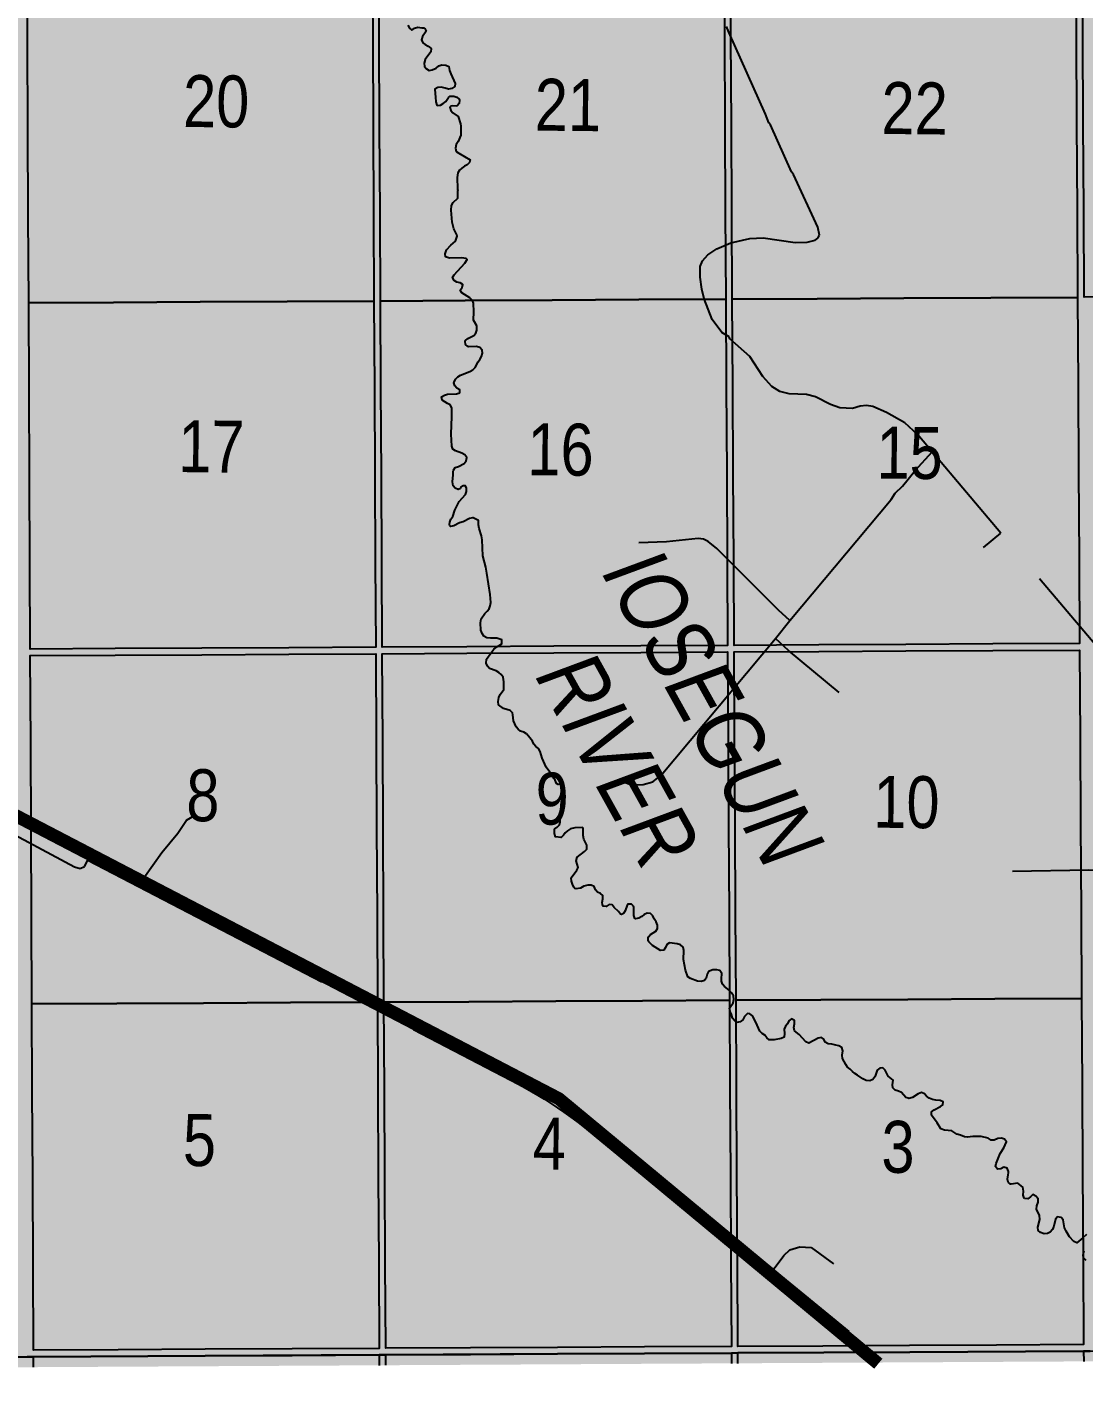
# Model space of a CAD drawing. Extents: x 513823 to 521440, y 6029490 to 6033352.
# Drawn here: x 518957.8 to 519120.2, y 6029875.7 to 6030083.8 of the extents above; entities that cross this region are included whole.
import ezdxf

# ---------------------------------------------------------------- set-up
doc = ezdxf.new("R2010")
doc.units = 0
doc.header["$LTSCALE"] = 5
doc.linetypes.add('DASHED2', pattern=[9.524999999999999, 6.35, -3.175])
for name, color, linetype in [('RoadSeg', 57, 'DASHED2'), ('ROUTE-MAP-HWY', 2, 'Continuous'), ('T-WATER', 160, 'Continuous'), ('Townships', 57, 'Continuous')]:
    doc.layers.add(name, color=color, linetype=linetype)
doc.layers.add('ROUTE-MAP-BACKGROUND-H', color=7, linetype='Continuous', true_color=0xf0ebff)
doc.layers.add('Sections', color=7, linetype='Continuous', true_color=0x13f661)
doc.styles.add('120', font='ARIALN.TTF', dxfattribs={"height": 13})
doc.styles.add('TXT', font='ARIALN.TTF', dxfattribs={"height": 0.2})

msp = doc.modelspace()

# ---------------------------------------------------------------- hatches: boundary and pattern name
at = {"layer": 'ROUTE-MAP-BACKGROUND-H'}
h = msp.add_hatch(color=256, dxfattribs=at)
h.dxf.hatch_style = 1
h.paths.add_polyline_path([(519556.6330397394, 6029881.078041893), (518576.6079950556, 6029875.664148545), (518575.9234888887, 6030199.84825175), (518525.9100290122, 6030199.804356021), (518524.7287515371, 6030852.267409943), (519506.7036399684, 6030857.030453209), (519512.0617287321, 6030209.866765473), (519553.8261190585, 6030210.195711236)])

# ---------------------------------------------------------------- linework, layer by layer
at = {"layer": 'RoadSeg'}
for p, q in [((519107.4511970315, 6030006.015764757), (519096.9288702139, 6030018.502764508)), ((519104.7873286284, 6030003.784892606), (519107.4511970315, 6030006.015764757)), ((519133.9238724326, 6029974.714739117), (519107.4511970315, 6030006.015764757)), ((519072.8205353906, 6029989.799377425), (519075.0516085196, 6029992.563127799)), ((518928.1732555467, 6029977.742768274), (518967.889018265, 6029957.065665828)), ((518967.149389117, 6029955.718007704), (518967.889018265, 6029957.065665828)), ((518967.889018265, 6029957.065665828), (518972.8149485271, 6029954.501763102)), ((518972.8149485271, 6029954.501763102), (518975.7306141194, 6029952.984873414)), ((518975.7306141194, 6029952.984873414), (518988.0346948524, 6029946.581918929)), ((519072.469424733, 6029892.802267089), (519072.7871045064, 6029893.165953724)), ((519072.469424733, 6029892.802267089), (519084.0856679769, 6029883.267313267))]:
    msp.add_line(p, q, dxfattribs=at)
for points in [[(519096.9288702139, 6030018.502764508), (519094.7310583674, 6030021.133568298), (519092.6999366042, 6030022.931656978), (519089.9027442245, 6030024.529957011), (519087.8050413617, 6030025.462223485), (519086.8060768755, 6030025.62870675), (519085.8403652177, 6030025.528976721), (519084.6748863289, 6030025.162509877), (519082.7102459409, 6030025.262279521), (519081.2785024042, 6030025.761773762), (519078.9808199774, 6030026.960592756), (519077.6155551029, 6030027.293747603), (519074.9183688388, 6030027.39375515), (519073.5198771709, 6030027.793090573), (519072.254399815, 6030028.52587182), (519070.8890853499, 6030030.090677928), (519068.891225115, 6030033.154196448), (519065.8277365012, 6030035.851577196), (519065.6946131308, 6030036.150988587), (519064.5957450873, 6030036.817282305), (519063.0971946762, 6030038.814954748), (519061.8651558022, 6030042.011922294), (519061.4989656049, 6030043.476859508), (519061.2658810362, 6030045.341543956), (519061.2657561746, 6030047.006637678), (519061.6321509096, 6030047.838893848), (519062.4313111392, 6030048.771251105), (519063.796578923, 6030049.703641392), (519065.9941970255, 6030050.602663237), (519068.8911351687, 6030051.302024303), (519070.9225035892, 6030051.402143112), (519075.8507652471, 6030050.669330855), (519077.6821828427, 6030050.702885251), (519078.9140744972, 6030051.035570988), (519079.3470479702, 6030051.33542821), (519079.580107506, 6030051.801681614), (519079.3469796713, 6030053.033500126), (519075.5843895772, 6030061.125328879), (519075.2846444296, 6030061.558335303), (519072.0546099754, 6030068.750532988), (519071.8216085883, 6030069.083863636), (519071.3219920218, 6030070.415792551), (519065.6612456742, 6030083.002471738), (519065.3283488409, 6030083.868454666)], [(519075.0516085196, 6029992.563127799), (519090.6020086217, 6030011.143730504), (519091.2346471134, 6030012.142761284), (519092.3336343694, 6030013.208445803), (519094.2981861719, 6030015.639046046), (519096.9288702139, 6030018.502764508)], [(519075.0516085196, 6029992.563127799), (519073.2867239411, 6029994.161341152), (519063.8297797444, 6030003.651431497), (519062.4979113186, 6030004.717035521), (519061.7652009454, 6030005.049967781), (519060.9660332683, 6030005.183216774), (519056.1045039672, 6030004.683797724), (519051.8089693463, 6030004.483891535)], [(518879.902380202, 6030001.136047929), (518927.4967726413, 6029976.350377954), (518967.149389117, 6029955.718007704)], [(519048.8120383706, 6029968.054963971), (519050.3771461926, 6029967.422470949), (519051.2429486659, 6029967.289141406), (519052.475008619, 6029967.355949177), (519053.973283524, 6029967.755395385), (519055.2388177175, 6029968.78758817), (519072.8205353906, 6029989.799377425)], [(519082.6102468153, 6029981.507658363), (519074.818490414, 6029987.967871616), (519072.8205353906, 6029989.799377425)], [(518939.9583866904, 6029877.662597135), (518939.9915618959, 6029877.782075063), (518939.8584309159, 6029878.448027657), (518938.6263114831, 6029880.312861873), (518918.214086393, 6029909.149636264), (518917.1152009164, 6029910.914441128), (518916.7822172199, 6029912.113085353), (518916.7822466413, 6029913.911171567), (518917.4481349938, 6029917.241231011), (518919.7457740486, 6029923.168232122), (518921.3774830729, 6029926.664787672), (518947.3505936041, 6029961.828100311), (518947.8833670711, 6029962.427774474), (518948.4827762197, 6029962.793959525), (518949.5482473673, 6029962.86029299), (518950.2142219003, 6029962.627299031), (518965.0988623594, 6029954.702175919), (518965.9312897513, 6029954.435935028)], [(518975.7306141194, 6029952.984873414), (518978.4849522861, 6029956.900093305), (518980.9491335536, 6029959.896971278), (518982.3142526735, 6029961.861605904), (518983.7794282544, 6029962.760395322)], [(518965.9312897513, 6029954.435935028), (518966.6305669237, 6029954.735592318), (518967.149389117, 6029955.718007704)], [(518967.149389117, 6029955.718007704), (518974.9242103278, 6029951.669838808), (519033.3264354098, 6029921.270824938), (519034.3398869559, 6029920.719098754), (519035.3332792536, 6029920.153938626), (519036.2998667703, 6029919.581979006), (519037.3112919201, 6029918.965051897), (519038.2629021432, 6029918.361163968), (519039.3276352375, 6029917.653747301), (519040.2751956083, 6029916.998349854), (519041.3680541402, 6029916.214395413), (519042.50237466, 6029915.369527365), (519043.7818051128, 6029914.350162661), (519045.2798320977, 6029913.140751923), (519071.441320854, 6029891.613736678), (519087.4268683978, 6029878.486034509)], [(519153.1371548024, 6029944.61263353), (519152.4047340431, 6029944.812491063), (519149.9738687721, 6029946.011323418), (519148.1756748496, 6029947.043448204), (519146.2443856634, 6029948.408652919), (519145.511897976, 6029949.740837012), (519143.2142010069, 6029955.468245447), (519142.6481735139, 6029956.100765274), (519142.0154451222, 6029956.067455385), (519137.3869974319, 6029953.203665201), (519135.888512541, 6029952.438070808), (519127.7301759914, 6029950.972630392), (519126.9310145311, 6029951.006238476), (519126.464965594, 6029951.272577776), (519124.4337418215, 6029953.73643422), (519124.0008771241, 6029954.069662157), (519121.0038587027, 6029954.169386645), (519109.2826037051, 6029953.969758074)], [(518988.0346948524, 6029946.581918929), (519036.5078875903, 6029921.372244787), (519037.2959306984, 6029920.954995615), (519038.1142478486, 6029920.503447654), (519038.9368787198, 6029920.013763344), (519039.7293033779, 6029919.504661997), (519040.4741294169, 6029918.990133405), (519041.1884944162, 6029918.463595652), (519042.0284553767, 6029917.80765675), (519042.7851065015, 6029917.18612204), (519072.469424733, 6029892.802267089)], [(519072.7871045064, 6029893.165953724), (519074.1192023964, 6029894.964130259), (519075.0181994026, 6029895.830012321), (519076.5832044357, 6029896.263006947), (519078.3147704676, 6029896.163003981), (519081.7446204884, 6029893.66569756)]]:
    msp.add_lwpolyline(points, dxfattribs=at)
at = {"layer": 'ROUTE-MAP-HWY', "const_width": 1.997930855428928, "flags": 128}
msp.add_lwpolyline([(518575.9649460849, 6030176.240668985), (518702.7513129169, 6030110.294927743), (518822.4657568785, 6030032.203469783), (519039.5295250623, 6029919.050752145), (519088.641786827, 6029878.31102341)], dxfattribs=at)
at = {"layer": 'Sections', "color": 8}
for points in [[(518971.0563391004, 6030041.461444967), (518958.0387461089, 6030041.392634815), (518957.9770490719, 6030054.781448222), (518957.9153362847, 6030068.170265921), (518957.8536379143, 6030081.559113994), (518957.7919239533, 6030094.947932979), (518970.8047222133, 6030095.016672495), (518984.1525628795, 6030095.087193931), (518997.500387736, 6030095.157750618), (519010.848227345, 6030095.228335202), (519010.91473606, 6030081.839553666), (519010.9812611409, 6030068.450806131), (519011.0477684739, 6030055.061992513), (519011.1142920145, 6030041.673246325), (518997.7616566301, 6030041.602624052), (518984.4090056796, 6030041.532037192)], [(519025.1362955393, 6030041.747439361), (519012.1185703441, 6030041.678558028), (519012.052046988, 6030055.06737115), (519011.9855056811, 6030068.456155193), (519011.9190135124, 6030081.844903053), (519011.8525075548, 6030095.233655157), (519024.8654704379, 6030095.302465109), (519038.2134790958, 6030095.37305362), (519051.5613715241, 6030095.443639809), (519064.9092126688, 6030095.514257226), (519064.9804834703, 6030082.125476549), (519065.0517356477, 6030068.736759415), (519065.1230044968, 6030055.347976299), (519065.1942894667, 6030041.95923098), (519051.8416867919, 6030041.888645555), (519038.4890654365, 6030041.818062141)], [(519079.2175685815, 6030042.033387004), (519066.1985727692, 6030041.96457649), (519066.1272882887, 6030055.35332578), (519066.0560201228, 6030068.742072071), (519065.9847660741, 6030082.130822832), (519065.9134636183, 6030095.519540561), (519078.9277287298, 6030095.588353068), (519092.2770387782, 6030095.658944729), (519105.6261990514, 6030095.729530309), (519118.9753436738, 6030095.800147561), (519119.0514069486, 6030082.411431748), (519119.1274538891, 6030069.02271647), (519119.2034868461, 6030055.633968425), (519119.2795312267, 6030042.245284076), (519105.9255925064, 6030042.174634825), (519092.5716404967, 6030042.103980432)], [(519133.3027815605, 6030042.319404451), (519120.2837554602, 6030042.250563108), (519120.2077417077, 6030055.639277514), (519120.1317115729, 6030069.027996196), (519120.055664915, 6030082.416745045), (519119.9795999096, 6030095.805464813), (519132.9938652081, 6030095.874273789), (519146.3431768625, 6030095.944862242), (519159.6924738436, 6030096.015449002), (519173.0417194419, 6030096.086067293), (519173.1225451028, 6030082.6973837), (519173.2033862579, 6030069.308767562), (519173.2841768573, 6030055.920051672), (519173.3649853171, 6030042.531369838), (519160.0109458138, 6030042.460681668), (519146.6568895058, 6030042.390029069)], [(518971.3064444136, 6029988.240997087), (518958.2840256644, 6029988.172045675), (518958.2238715711, 6030001.22596143), (518958.1621562048, 6030014.614906218), (518958.1004600208, 6030028.003788779), (518958.0387461089, 6030041.392634815), (518971.0563391004, 6030041.461444967), (518984.4090056796, 6030041.532037192), (518997.7616566301, 6030041.602624052), (519011.1142920145, 6030041.673246325), (519011.1808299269, 6030028.284500854), (519011.2473194714, 6030014.895755745), (519011.3138308669, 6030001.50681133), (519011.3786467405, 6029988.452929002), (518998.0212822534, 6029988.382310024), (518984.6639369946, 6029988.311689771)], [(519025.405379255, 6029988.527118298), (519012.3829249885, 6029988.458236105), (519012.3180751188, 6030001.512118473), (519012.2515664562, 6030014.90106314), (519012.1850774416, 6030028.289812152), (519012.1185703441, 6030041.678558028), (519025.1362955393, 6030041.747439361), (519038.4890654365, 6030041.818062141), (519051.8416867919, 6030041.888645555), (519065.1942894667, 6030041.95923098), (519065.2655583328, 6030028.570482479), (519065.3368411624, 6030015.181771751), (519065.4081458789, 6030001.792828388), (519065.4776229247, 6029988.738976297), (519052.120258862, 6029988.668359828), (519038.7628761239, 6029988.597741915)], [(519079.505661577, 6029988.813166702), (519066.4818736875, 6029988.744317034), (519066.412397272, 6030001.798169326), (519066.3411257511, 6030015.187079791), (519066.2698411071, 6030028.575827794), (519066.1985727692, 6030041.96457649), (519079.2175685815, 6030042.033387004), (519092.5716404967, 6030042.103980432), (519105.9255925064, 6030042.174634825), (519119.2795312267, 6030042.245284076), (519119.3555619728, 6030028.856503929), (519119.4316084577, 6030015.4677912), (519119.5076395416, 6030002.078912362), (519119.5817781672, 6029989.025095096), (519106.2231445155, 6029988.95444396), (519092.8644953889, 6029988.883791556)], [(518971.5628455876, 6029933.681569993), (518958.5355348869, 6029933.612514335), (518958.4740091652, 6029947.001363771), (518958.4124655263, 6029960.390210032), (518958.3505728608, 6029973.779047941), (518958.2886623363, 6029987.167886414), (518971.3111473235, 6029987.236837937), (518984.6687083411, 6029987.30753074), (518998.0261869305, 6029987.378155151), (519011.3836155296, 6029987.448774186), (519011.4501200803, 6029974.059998107), (519011.5166388457, 6029960.671256145), (519011.5831743185, 6029947.28248155), (519011.6496592461, 6029933.893707397), (518998.2874364514, 6029933.823050624), (518984.9252285485, 6029933.752396542)], [(519025.6814201511, 6029933.967931193), (519012.6543025741, 6029933.899119089), (519012.5876194848, 6029947.287822151), (519012.5209183264, 6029960.676525771), (519012.4543978442, 6029974.065304964), (519012.3878960626, 6029987.454081254), (519025.4104491873, 6029987.522930402), (519038.7680815809, 6029987.593554462), (519052.1255284164, 6029987.664176221), (519065.4829607388, 6029987.734826125), (519065.5542256663, 6029974.346050971), (519065.6255067667, 6029960.95730614), (519065.6967717141, 6029947.568565596), (519065.7680506784, 6029934.179855384), (519052.4058566123, 6029934.109170763), (519039.0436155482, 6029934.038518115)], [(519079.8009170707, 6029934.254039301), (519066.7723013664, 6029934.185158039), (519066.7010207451, 6029947.573898158), (519066.6297564279, 6029960.962642639), (519066.5585084218, 6029974.351387895), (519066.4872442531, 6029987.740133663), (519079.5110657468, 6029987.809016616), (519092.8699658402, 6029987.879641645), (519106.2287160608, 6029987.950260946), (519119.5874830548, 6029988.020916292), (519119.6635432893, 6029974.632172648), (519119.7395846592, 6029961.243492497), (519119.8156100352, 6029947.854749892), (519119.8916513534, 6029934.466041378), (519106.5281221356, 6029934.395354195), (519093.1646118858, 6029934.324699578)], [(519025.9497744052, 6029880.745711473), (519012.9177649631, 6029880.6767977), (519012.8531892009, 6029893.731614966), (519012.7869250571, 6029907.12145933), (519012.7206390324, 6029920.510307556), (519012.6543025741, 6029933.899119089), (519025.6814201511, 6029933.967931193), (519039.0436155482, 6029934.038518115), (519052.4058566123, 6029934.109170763), (519065.7680506784, 6029934.179855384), (519065.8393463093, 6029920.791082934), (519065.910593358, 6029907.402307126), (519065.981617347, 6029894.012530409), (519066.0508512178, 6029880.9578103), (519052.6838647186, 6029880.887090801), (519039.3168615124, 6029880.816403675)], [(519080.088444673, 6029881.032091254), (519067.0551010488, 6029880.963137936), (519066.985867953, 6029894.017858325), (519066.9148446615, 6029907.407638967), (519066.8435961579, 6029920.796414976), (519066.7723013664, 6029934.185158039), (519079.8009170707, 6029934.254039301), (519093.1646118858, 6029934.324699578), (519106.5281221356, 6029934.395354195), (519119.8916513534, 6029934.466041378), (519119.9677091693, 6029921.077266926), (519120.0437827464, 6029907.688559864), (519120.1195360182, 6029894.298843807), (519120.1933951115, 6029881.244224891), (519106.825105492, 6029881.173502194), (519093.4568328462, 6029881.102782569)], [(518971.8123876814, 6029880.459224598), (518958.7803167909, 6029880.390139163), (518958.7204030633, 6029893.444985754), (518958.658932868, 6029906.834867209), (518958.5972416704, 6029920.223707139), (518958.5355348869, 6029933.612514335), (518971.5628455876, 6029933.681569993), (518984.9252285485, 6029933.752396542), (518998.2874364514, 6029933.823050624), (519011.6496592461, 6029933.893707397), (519011.7161630436, 6029920.50490055), (519011.7826810614, 6029907.11612781), (519011.8489459225, 6029893.726283646), (519011.9135179704, 6029880.671499977), (518998.5465331787, 6029880.600779766), (518985.1795328318, 6029880.530088224)]]:
    msp.add_lwpolyline(points, close=True, dxfattribs=at)
for points in [[(519012.9306355984, 6029878.065713305), (519012.9226912707, 6029879.672573452), (519025.9548361887, 6029879.741491348), (519039.3220220096, 6029879.812183797), (519052.6890936155, 6029879.882871084), (519066.0561788114, 6029879.953594502), (519066.064627312, 6029878.359238235)], [(519067.0688435074, 6029878.36478579), (519067.0603964329, 6029879.958888625), (519080.093840919, 6029880.027842287), (519093.4623276346, 6029880.098567256), (519106.8307338202, 6029880.169257706), (519120.1990896822, 6029880.239980476), (519120.2080319903, 6029878.658339374)], [(518958.79234167, 6029877.76664039), (518958.7849109806, 6029879.385910499), (518971.8170828566, 6029879.454966493), (518985.1843288902, 6029879.52583041), (518998.5513976382, 6029879.596522077), (519011.9184811314, 6029879.667246271), (519011.9264224843, 6029878.060165827)]]:
    msp.add_lwpolyline(points, dxfattribs=at)
at = {"layer": 'T-WATER'}
for points in [[(519016.3266699906, 6030084.064837153), (519016.5616597245, 6030083.617400989), (519016.9330746977, 6030083.339522399), (519017.3656595952, 6030083.618033666), (519017.8328752607, 6030083.793851425), (519018.4507014606, 6030083.68120151), (519018.8144910049, 6030083.652398082), (519018.9565437486, 6030083.576909649), (519019.135091988, 6030083.157677585), (519018.5631848562, 6030082.346085569), (519018.4290239321, 6030081.851331796), (519018.6402716086, 6030081.397202564), (519019.0087562915, 6030081.093250968), (519019.4508646464, 6030080.857528703), (519019.8446897225, 6030080.572457517), (519019.8840489161, 6030080.489943035), (519019.8568104903, 6030079.978340073), (519018.9975345876, 6030078.788839844), (519018.808996701, 6030078.249365744), (519018.857945957, 6030077.751648357), (519019.165094219, 6030077.368212527), (519019.6049049601, 6030077.132290401), (519020.0746180326, 6030077.228357531)], [(519020.0746180326, 6030077.228357531), (519020.6579799631, 6030077.461748865), (519021.0712182487, 6030077.813450962), (519021.543695125, 6030077.977480947), (519022.1826660704, 6030077.955370546), (519022.6108555201, 6030077.715186175), (519022.7473473634, 6030077.104818902), (519022.9302244533, 6030076.610231611), (519023.6151810617, 6030075.141187794), (519023.5349975183, 6030074.648265462), (519023.0627870325, 6030074.373417083), (519022.5835171978, 6030074.235892978), (519022.0683512404, 6030074.422000032), (519021.4292803986, 6030074.564785335), (519020.9275671612, 6030074.509043138), (519020.490720017, 6030074.267293756), (519020.4587864582, 6030074.172192333), (519020.5963438583, 6030073.016190669), (519020.6192867368, 6030072.28631398), (519020.7649024575, 6030071.810640405), (519020.8380266524, 6030071.750069909), (519021.3357107267, 6030071.79615544), (519021.7608699911, 6030072.046562517), (519022.1346491801, 6030072.353177999), (519022.570131074, 6030072.9730021), (519022.8397182731, 6030073.161972887), (519023.3859520238, 6030073.158543156), (519023.8654549506, 6030073.018554912), (519024.2124285942, 6030072.696089187), (519024.2617108412, 6030072.575447578), (519024.219654439, 6030072.065942392), (519023.9199984092, 6030071.690132002), (519023.8346202465, 6030071.655001739), (519023.1343794831, 6030071.683838553), (519022.9171713184, 6030071.615342903), (519022.8002924798, 6030071.467496129), (519022.9048174547, 6030070.972609147), (519023.2266837969, 6030070.625635469), (519024.0529605719, 6030070.055693009), (519024.4160175438, 6030068.927795551), (519024.45997198, 6030068.546490821), (519024.4891417407, 6030068.293819459), (519024.4435223675, 6030067.16821964), (519024.0436036054, 6030066.228493815), (519023.7350234942, 6030065.765873346), (519023.6560387038, 6030065.172321981), (519023.7613628579, 6030064.686159314), (519024.1498268234, 6030064.397125586), (519025.9189928279, 6030063.401923909), (519025.7868298329, 6030062.961147538), (519025.4538749901, 6030062.631755681), (519025.0059060403, 6030062.404724319), (519024.609583554, 6030062.129243246), (519024.2686702922, 6030061.795689038), (519023.9912245701, 6030061.410155366), (519023.9114073152, 6030060.677514881), (519023.9708456979, 6030058.914109533), (519023.9798363782, 6030058.647752307)], [(519024.314123173, 6030027.566139583), (519024.2979732499, 6030028.038183585), (519023.8732801718, 6030028.292519917), (519023.5275385811, 6030028.634998202), (519023.4117919043, 6030029.126255617), (519023.658336323, 6030029.658270791), (519023.9999488621, 6030030.013602411), (519024.436562915, 6030030.256117678), (519025.8649821524, 6030030.85086784), (519026.3101206959, 6030031.109599599), (519026.6525990015, 6030031.459103952), (519027.1086262677, 6030032.330833592), (519027.3999908931, 6030032.714735642), (519027.6300524007, 6030033.152581784), (519027.8044715907, 6030033.64250722), (519027.7404379663, 6030034.142122629), (519027.3630292079, 6030034.512738399), (519026.8609163858, 6030034.68882253), (519025.6718490249, 6030034.622424754), (519025.521171892, 6030034.663681951), (519025.1932451712, 6030035.012820012), (519025.1412657217, 6030035.521559323), (519025.1789599771, 6030035.608768913), (519025.5625290218, 6030035.913552976), (519026.4472785167, 6030036.399482558), (519026.7798670733, 6030036.744624758), (519026.9424984836, 6030037.217368023), (519026.9014410467, 6030037.853375359), (519026.4290307673, 6030038.754474614), (519026.4698218111, 6030040.024324889), (519026.4373221713, 6030041.345755043), (519026.2409923615, 6030041.777840399), (519026.2304366374, 6030041.801049723), (519025.8661143117, 6030042.150087868), (519024.6193401063, 6030042.937238531), (519024.3870475771, 6030043.355238559), (519024.6762144804, 6030043.747099022), (519024.7775427729, 6030044.213015998), (519024.3862817054, 6030044.488297322), (519023.830491196, 6030044.590924245), (519023.4314049039, 6030044.857947432), (519023.2083694463, 6030045.30212033), (519023.4626058956, 6030045.724449204), (519025.1005745672, 6030047.476100023), (519025.4478812043, 6030048.055133105), (519025.2837180511, 6030048.203645819), (519024.9198952027, 6030048.28825814), (519024.5598684242, 6030048.327151103), (519022.7308311533, 6030048.269277768), (519022.1178998793, 6030048.467871933), (519022.0691504144, 6030048.955566348), (519022.2711410163, 6030049.568131296), (519022.9242306642, 6030050.275631273), (519023.6371582785, 6030050.901882053), (519023.9093427854, 6030051.65183796), (519023.8713155423, 6030051.848434141), (519023.4008365934, 6030052.753562505), (519023.1244897319, 6030053.785925642), (519022.9672527325, 6030055.629980668), (519023.0459378269, 6030056.386762798), (519023.305934972, 6030056.823576665), (519023.9853306825, 6030057.502539502), (519023.981101731, 6030058.381328495), (519023.9798363782, 6030058.647752307)], [(519030.2302902111, 6029980.092952416), (519030.3174998012, 6029980.718004462), (519030.5206225694, 6029981.179026525), (519031.072517121, 6029981.975567461), (519031.0945609332, 6029983.118449395), (519030.9569369357, 6029983.849957732), (519030.6723652658, 6029984.240486239), (519030.2984528845, 6029984.546835346), (519029.8779554558, 6029984.809396467), (519028.8974052728, 6029985.164028862), (519028.5906898946, 6029985.537475049), (519028.3755795536, 6029985.99053869), (519028.4108096985, 6029986.611228595), (519029.0829462645, 6029987.566971156), (519029.5148984852, 6029988.180535096), (519030.1208370051, 6029988.576324848), (519030.7584094048, 6029988.99422494), (519030.7870463839, 6029989.504662507), (519030.7511169655, 6029989.56909567), (519030.0208073701, 6029989.852402017), (519029.0469835465, 6029989.858096081), (519028.4462729366, 6029989.925559483), (519028.005829519, 6029990.157119432), (519027.7224566083, 6029990.557171389), (519027.541644047, 6029991.054256081), (519027.4821390664, 6029992.18961248), (519027.6024809829, 6029992.810235765), (519028.1602361227, 6029993.658123505), (519028.519230638, 6029993.984351967), (519028.8043350872, 6029994.381873197), (519028.9990332488, 6029994.841929608), (519029.069460244, 6029995.345274516), (519028.9722277097, 6029996.583790592), (519028.4563957763, 6029999.816972264), (519028.2894688164, 6030000.763357893), (519027.8398349283, 6030002.482409172), (519027.7706399912, 6030004.962671347), (519027.6455696478, 6030005.597113658), (519027.2794158862, 6030006.707595829), (519027.1838149883, 6030007.293088894), (519027.1819835505, 6030007.937287735), (519026.3834446874, 6030008.370971517), (519026.2774545621, 6030008.356319999), (519025.7901264136, 6030008.244069691), (519024.840044648, 6030007.752679085), (519024.2859523754, 6030007.597306821), (519023.404133175, 6030007.134153619), (519022.8928631849, 6030007.032792035), (519022.7879053209, 6030007.144476246), (519022.7426522312, 6030007.320660313), (519022.7578697891, 6030007.670164619), (519022.9428447043, 6030008.134150337), (519023.2219220663, 6030008.536067004), (519023.5647333592, 6030009.50742675), (519024.0093391276, 6030010.439127535), (519024.235271583, 6030010.878838369), (519025.1806249162, 6030011.929082974), (519025.3573750261, 6030012.409218625), (519025.3562761661, 6030012.913629009), (519025.183854907, 6030013.255607883), (519024.8063795472, 6030013.264132377), (519024.4650999995, 6030013.081921244), (519024.3992682433, 6030012.88246134), (519024.050396565, 6030012.682335453), (519023.5788853535, 6030012.901275204), (519023.2957122392, 6030013.291404106), (519023.1977804215, 6030013.882924194), (519023.2755997547, 6030014.983916242), (519023.3105635094, 6030015.478436902), (519023.3423971718, 6030015.674433707), (519023.5831476043, 6030016.084774981), (519024.0924862641, 6030016.253833092), (519024.9849610853, 6030016.726176756), (519025.2770582851, 6030017.111843658), (519025.3765551411, 6030017.609594316), (519025.0822935185, 6030018.046574643), (519024.6397855794, 6030018.313098338), (519023.6403882618, 6030018.624042699), (519023.2277160572, 6030018.890200121), (519023.0902918549, 6030019.368237915), (519022.9627906904, 6030021.212692535), (519023.0852970309, 6030023.926312768), (519023.0664499029, 6030025.261928197), (519022.8351896376, 6030025.709763992), (519022.3919158216, 6030025.923442481), (519021.5839533901, 6030026.447299433), (519021.4999737811, 6030026.948579797), (519021.9510062227, 6030027.226458383), (519022.4343718098, 6030027.351495456), (519023.8156399213, 6030027.434975552), (519024.314123173, 6030027.566139583)], [(519051.0286630201, 6029948.636028735), (519050.6910796384, 6029948.970748441), (519050.182973029, 6029948.938148905), (519050.0994596069, 6029948.881041425), (519050.0258026301, 6029948.807118038), (519049.7285108165, 6029947.931392542), (519049.4648508054, 6029947.502670279), (519049.144949096, 6029947.349795456), (519048.9855143701, 6029947.400809225), (519048.7171925269, 6029947.809119252), (519048.0206812273, 6029948.466138158), (519047.7489629009, 6029948.864824886), (519047.2487481157, 6029948.887701166), (519046.792454461, 6029948.574425942), (519046.3421545957, 6029948.625905876), (519046.2439230933, 6029948.902186142), (519046.2107574784, 6029949.210333399), (519046.3006975726, 6029949.779476719), (519046.3166810028, 6029950.302634398), (519045.9540902161, 6029950.608617182), (519045.4695591698, 6029950.799352824), (519045.1593474126, 6029951.156848879), (519044.9789344404, 6029951.662458063), (519044.521275536, 6029951.862417449), (519044.0111044042, 6029951.852627606), (519043.3769617825, 6029951.701484268), (519042.8826741839, 6029951.438623433), (519042.1860629884, 6029951.321644711), (519042.0077478384, 6029951.361403476), (519041.8560717392, 6029951.554470022), (519041.6326699884, 6029952.010264168), (519041.5014393652, 6029952.490100119), (519041.4308791765, 6029953.017852994), (519042.2782341075, 6029954.172389482), (519042.4943434116, 6029954.617228339), (519042.199948592, 6029955.630045083), (519042.3459638953, 6029956.163558672), (519043.4996013159, 6029957.040749367), (519043.8137090314, 6029957.39111948), (519043.8580963492, 6029957.888137574), (519043.8240316656, 6029958.031688787), (519043.3604788691, 6029958.966319913), (519043.2558872917, 6029959.522343463), (519043.2675418791, 6029960.627497856), (519043.1569232141, 6029960.725962419), (519041.9756810783, 6029960.694594973), (519041.3436029869, 6029960.513749056), (519040.8835798692, 6029960.241431395), (519040.5020087539, 6029959.940476739), (519040.2268939508, 6029959.539159371), (519039.8978683672, 6029959.198279418), (519039.01681504, 6029959.322550636), (519038.8790245435, 6029959.844909107), (519038.8750952862, 6029960.123486969), (519038.8710661268, 6029960.409457225), (519038.8735968402, 6029960.416350067), (519038.9104919247, 6029960.516079989), (519039.2925292243, 6029960.802982579), (519039.330256778, 6029960.84287456), (519039.6209554269, 6029961.150122759), (519039.7186208498, 6029961.638083568), (519039.8830503952, 6029964.177784128), (519040.0783146401, 6029965.842558367), (519039.9838792042, 6029966.556518207), (519040.01930914, 6029967.409500667), (519039.8898100513, 6029967.467440568), (519039.4185985331, 6029967.365146607), (519039.1905016531, 6029967.519586554), (519038.9680988718, 6029968.003484882), (519038.8332053764, 6029968.234179049), (519038.4691494408, 6029968.857932477), (519037.5885289984, 6029969.995719626), (519036.9922138335, 6029971.421275223), (519036.6538312804, 6029972.427898327), (519036.4005271988, 6029972.891351215), (519036.0167916605, 6029973.18474708), (519035.6935933736, 6029973.543375339), (519035.475785826, 6029974.015352709), (519034.8738764621, 6029974.782690615), (519034.5385907004, 6029975.125401996), (519034.1295480639, 6029975.384266999), (519033.6514769894, 6029975.561882829), (519033.2872545567, 6029975.869796972), (519032.9825038072, 6029976.244441979), (519032.5615401986, 6029977.148904352), (519032.4637082838, 6029978.085466762), (519032.3904508884, 6029978.388286218), (519032.0398476737, 6029978.704591629), (519031.0462776527, 6029979.045105319), (519030.2510686688, 6029979.595268297), (519030.2302902111, 6029980.092952416)], [(519079.419398581, 6029928.353154863), (519077.9761946697, 6029927.597937781), (519077.4865355996, 6029927.794400787), (519076.4599664575, 6029928.945141178), (519075.7398462982, 6029929.487445673), (519075.6449113819, 6029929.976871653), (519075.7518671736, 6029930.571921471), (519075.7523999518, 6029931.08542248), (519075.2702997195, 6029931.337993993), (519074.9038462699, 6029931.021721847), (519074.6900678793, 6029930.542185604), (519074.3631401189, 6029930.183857073), (519074.1681089664, 6029929.723734051), (519074.2184900751, 6029929.061720324), (519074.1650787757, 6029928.521546966), (519073.7113824286, 6029928.319822782), (519072.6220783187, 6029928.110739523), (519071.8835106199, 6029928.111372164), (519071.4982433359, 6029928.4052342), (519071.20634593, 6029928.825998039), (519070.7726621733, 6029929.078303154), (519070.4276864555, 6029929.41941622), (519069.7975396931, 6029930.841708469), (519069.3011542709, 6029931.765350971), (519068.9008692234, 6029932.07366469), (519068.507477032, 6029932.128208154), (519068.0868464101, 6029931.670715752), (519067.8115651145, 6029931.182721581), (519067.4295611129, 6029930.881933415), (519066.8767674958, 6029930.754232465), (519066.7556597106, 6029930.863319381), (519066.5255649028, 6029931.070637806), (519066.2189827178, 6029931.446148543), (519066.0884846656, 6029931.994746477), (519065.8687790921, 6029932.460663537), (519065.7502353103, 6029932.953685754), (519066.3315327136, 6029933.798310178), (519066.433593579, 6029934.287636269), (519066.3632997828, 6029934.853050125), (519066.0525552491, 6029935.346771641), (519065.7363830033, 6029935.704034586), (519065.7256607859, 6029935.713325008), (519065.0188601527, 6029936.324558023), (519064.6949292903, 6029936.677625352), (519064.5137504411, 6029937.143908654), (519064.5334300402, 6029937.498274622), (519064.5849433068, 6029938.280164112), (519064.2836889339, 6029938.753540017), (519063.7974929432, 6029938.853802748), (519063.2170946133, 6029938.872516701), (519062.5620403357, 6029938.629102362), (519062.3368404528, 6029938.184396705), (519062.1966857449, 6029937.604697674), (519061.9074522448, 6029937.210872553), (519061.4289815839, 6029937.070151795), (519060.8613033986, 6029937.109877265), (519059.7811231578, 6029937.512926094), (519059.3681179649, 6029937.79333542), (519058.9879121023, 6029938.833823483), (519058.6764682941, 6029940.463400839), (519058.7296465047, 6029941.847865657), (519058.6258873985, 6029942.341653787), (519058.2256023509, 6029942.729418444), (519057.745633239, 6029942.866542967), (519056.5529030084, 6029943.031105735), (519056.1322057901, 6029942.777368755), (519055.947597165, 6029942.298898082), (519055.6719828791, 6029941.903741046), (519055.179227025, 6029941.836211071), (519053.9275245967, 6029942.600219046), (519053.3460274034, 6029943.172858755), (519053.2752674232, 6029943.307352705), (519053.2520914476, 6029943.816991008), (519053.2981437088, 6029943.938964553), (519053.6267031084, 6029944.291865437), (519054.4620704651, 6029944.797907524), (519054.7152080485, 6029945.209114566), (519054.6907334211, 6029945.706632144), (519054.4793192483, 6029946.264320687), (519054.1894530689, 6029946.684618291), (519053.9794374465, 6029947.152200288), (519053.6457833294, 6029947.496909621), (519053.0889938545, 6029947.597938193), (519052.6412912968, 6029947.371106669), (519052.2647483072, 6029947.060761727), (519051.8385900818, 6029946.800664716), (519051.3134677748, 6029946.713355198), (519051.2210302679, 6029946.755844456), (519051.0751814638, 6029947.22752217), (519051.0740493016, 6029948.47709348), (519051.0286630201, 6029948.636028735)], [(519111.1127105367, 6029903.689222587), (519111.0417840615, 6029903.737505879), (519110.9017958491, 6029904.21078195), (519110.9627659775, 6029904.840995285), (519110.88101739, 6029905.45099626), (519110.093733523, 6029906.085405304), (519109.0688626135, 6029905.896634292), (519108.9795884969, 6029905.911352401), (519108.5882275315, 6029906.208943904), (519108.4757774358, 6029906.694407283), (519108.6211600567, 6029907.353257626), (519108.6409395557, 6029907.652847062), (519108.6543589746, 6029907.854604583), (519108.4238978791, 6029908.361712241), (519107.9303095596, 6029908.519881587), (519107.4692208772, 6029908.271905334), (519106.9711705122, 6029908.217794753), (519106.6678516132, 6029908.624306659), (519106.7491340161, 6029909.112800281), (519107.3769165634, 6029910.626630966), (519107.9418309481, 6029911.487072346), (519108.341117031, 6029912.406319411), (519108.0456566518, 6029912.844964675), (519107.5668862978, 6029912.984087167), (519106.9961446233, 6029912.939366804), (519106.4627642178, 6029912.665384197), (519105.96364829, 6029912.700514465), (519105.5079207158, 6029912.993444088), (519104.4387623845, 6029913.215480573), (519103.1858279001, 6029913.220641929), (519102.3594845269, 6029913.135330342), (519101.8652302229, 6029913.212184031), (519101.2724780338, 6029913.461026038), (519100.7174533965, 6029913.581434541), (519099.9183151515, 6029914.126602741), (519098.8042034227, 6029914.188871525), (519098.2391891396, 6029914.431886257), (519097.7099710843, 6029915.316835583), (519096.8257876693, 6029916.531409823), (519096.8313485699, 6029917.010280094), (519097.2198125388, 6029917.320724905), (519098.2198092311, 6029917.847978312), (519098.5505663541, 6029918.09638752), (519098.5919234773, 6029918.576489779), (519098.1391927987, 6029918.783708291), (519097.4736494016, 6029918.825365143), (519096.9842567247, 6029918.927892207), (519096.4698899435, 6029919.133312586), (519096.0640439936, 6029919.419182879), (519095.7317218273, 6029919.796658248), (519095.2658381144, 6029919.983864205), (519094.7836712861, 6029919.791996423), (519093.9116419347, 6029919.221121559), (519093.3573831737, 6029919.073075017), (519093.2138985833, 6029919.127118985), (519092.8722860475, 6029919.255752312), (519092.2193961918, 6029919.984563466), (519091.7653002648, 6029920.190849606), (519091.2140383934, 6029920.350051233), (519090.8849462087, 6029920.705416209), (519090.8007335112, 6029921.196074229), (519090.917212764, 6029921.89761366), (519090.1713526209, 6029922.537616835), (519089.7119954805, 6029923.459660999), (519089.3574630013, 6029923.781094453), (519088.8569485247, 6029923.758351375), (519088.4541660677, 6029923.416772138), (519088.2031596035, 6029922.683565562), (519088.0999665825, 6029922.397362272), (519087.8125978138, 6029921.992515281), (519087.3488119293, 6029921.804610045), (519086.7937539899, 6029921.836776698), (519086.2481862172, 6029922.080124434), (519085.4612353433, 6029922.691057759), (519085.0215577953, 6029922.921119294), (519084.6581012367, 6029923.223639023), (519084.3181869418, 6029923.594787634), (519083.924528359, 6029923.904300072), (519083.6326975463, 6029924.309346897), (519083.1336149194, 6029925.255565969), (519083.0918249103, 6029925.752683989), (519083.1823643874, 6029926.394152304), (519083.0274583005, 6029926.936623342), (519082.585583037, 6029927.157294545), (519082.1051477452, 6029927.293020506), (519081.51469317, 6029927.437271008), (519080.9241053995, 6029927.498540788), (519080.4934851305, 6029927.722974796), (519080.2839023955, 6029928.1924215), (519079.8987350113, 6029928.480189867), (519079.419398581, 6029928.353154863)], [(519120.6487916743, 6029898.159921165), (519120.0661956234, 6029897.663768868), (519119.163031883, 6029896.894366465), (519118.6982470335, 6029897.119799465), (519118.0092612648, 6029897.826200464), (519117.4988903403, 6029898.708552454), (519117.2521794217, 6029899.215693388), (519117.0453604871, 6029900.430966928), (519116.7564599772, 6029900.813070786), (519116.2062636658, 6029900.888292835), (519115.8542286003, 6029900.554105949), (519115.6343565324, 6029899.47838774), (519115.434730139, 6029898.937215436), (519115.0718729597, 6029898.553479861), (519114.629231823, 6029898.320521391), (519114.1125341221, 6029898.275867666), (519113.5460546891, 6029898.481221444), (519113.1977490945, 6029898.802255309), (519113.1740736385, 6029899.296542909), (519113.4673695931, 6029900.495699819), (519113.4081310041, 6029901.104169083), (519112.9818395822, 6029902.084219722), (519112.9860019357, 6029902.586265974), (519113.2239219648, 6029903.12940292), (519113.1877927483, 6029903.632481411), (519112.8673249601, 6029904.088009184), (519112.4097992507, 6029904.303019645), (519112.0539015232, 6029903.940428867), (519111.6321720427, 6029903.680265211), (519111.1127105367, 6029903.689222587)], [(519120.6060026982, 6029894.166194618), (519120.200856028, 6029894.573838695), (519120.1086849096, 6029895.06539577), (519120.2590623516, 6029895.684387472)]]:
    msp.add_lwpolyline(points, dxfattribs=at)
at = {"layer": 'Townships'}
for points in [[(519121.2033127842, 6029880.245274927), (519120.1990896821, 6029880.239980476), (519093.4623276346, 6029880.098567255), (519067.0603964329, 6029879.958888625), (519066.0561788112, 6029879.953594502), (519039.3220220096, 6029879.812183797), (519012.9226912707, 6029879.672573452), (519011.9184811314, 6029879.667246271), (518985.1843288902, 6029879.52583041), (518958.7849109806, 6029879.385910499), (518957.7807056691, 6029879.380583619), (518931.0464414004, 6029879.238624838), (518904.6470009429, 6029879.098466148), (518903.6428001358, 6029879.093139561), (518903.6385706517, 6029880.097372766), (518903.5265738504, 6029906.542227846), (518903.4128587569, 6029933.320173655), (518903.2991726065, 6029960.098096261), (518903.1854525219, 6029986.876017587), (518903.1801404786, 6029987.880517793), (518903.0689623298, 6030014.323340696), (518902.9552668568, 6030041.101338522), (518902.8415400552, 6030067.879235018), (518902.7278764915, 6030094.657171406)], [(518903.6496988088, 6029877.462019212), (518903.6428001358, 6029879.093139561), (518904.6470009429, 6029879.098466148), (518931.0464414004, 6029879.238624838), (518957.7807056691, 6029879.380583619), (518958.7849109806, 6029879.385910499), (518985.1843288902, 6029879.52583041), (519011.9184811314, 6029879.667246271), (519012.9226912707, 6029879.672573452), (519039.3220220096, 6029879.812183797), (519066.0561788112, 6029879.953594502), (519067.0603964329, 6029879.958888625), (519093.4623276346, 6029880.098567255), (519120.1990896821, 6029880.239980476), (519121.2033127842, 6029880.245274927), (519147.6052805671, 6029880.384916869), (519174.3422369221, 6029880.526757722), (519175.3464763624, 6029880.532819563), (519201.748730017, 6029880.691922938), (519228.4857440385, 6029880.852990646), (519228.4959063069, 6029879.256547578)]]:
    msp.add_lwpolyline(points, dxfattribs=at)

# ---------------------------------------------------------------- texts
at = {"layer": 'RoadSeg', "style": '120'}
for s, height, rotation, p in [('62-18-5', 39.93220495863573, 359.9576067001645, (518993.4866945712, 6030042.032735281)), ('20', 7.98644099172718, 359.4503616271056, (518981.7346681521, 6030068.438377817)), ('21', 7.98644099172718, 359.4503616271056, (519035.7971180302, 6030067.877603812)), ('22', 7.98644099172718, 359.4503616271056, (519089.101574297, 6030067.366238509)), ('17', 7.98644099172718, 359.4503616271056, (518980.9964622043, 6030015.382543038)), ('16', 7.98644099172718, 359.4503616271056, (519034.67546558, 6030014.90972166)), ('15', 7.98644099172718, 359.4503616271056, (519088.3372114726, 6030014.394928813)), ('8', 7.98644099172718, 359.4503616271056, (518982.2397094011, 6029961.729214007)), ('9', 7.98644099172718, 359.4503616271056, (519035.9183085815, 6029961.21425946)), ('10', 7.98644099172718, 359.4503616271056, (519087.8441661819, 6029960.716119419)), ('5', 7.98644099172718, 359.4503616271056, (518981.7210973328, 6029908.723522539)), ('4', 7.98644099172718, 359.4503616271056, (519035.5020973475, 6029908.165448502)), ('3', 7.98644099172718, 359.4503616271056, (519089.0950519449, 6029907.683339771))]:
    msp.add_text(s, height=height, rotation=rotation, dxfattribs=at).set_placement(p)
at = {"layer": 'T-WATER', "insert": (519067.5928261333, 6029981.611193828), "char_height": 9.989654277144671, "width": 4.617387478460723, "attachment_point": 2, "rotation": 299.0620897081267, "style": 'TXT'}
msp.add_mtext('{\\fArial Narrow|b0|i1|c0|p34;IOSEGUN RIVER}', dxfattribs=at)

doc.saveas('drawing.dxf')
